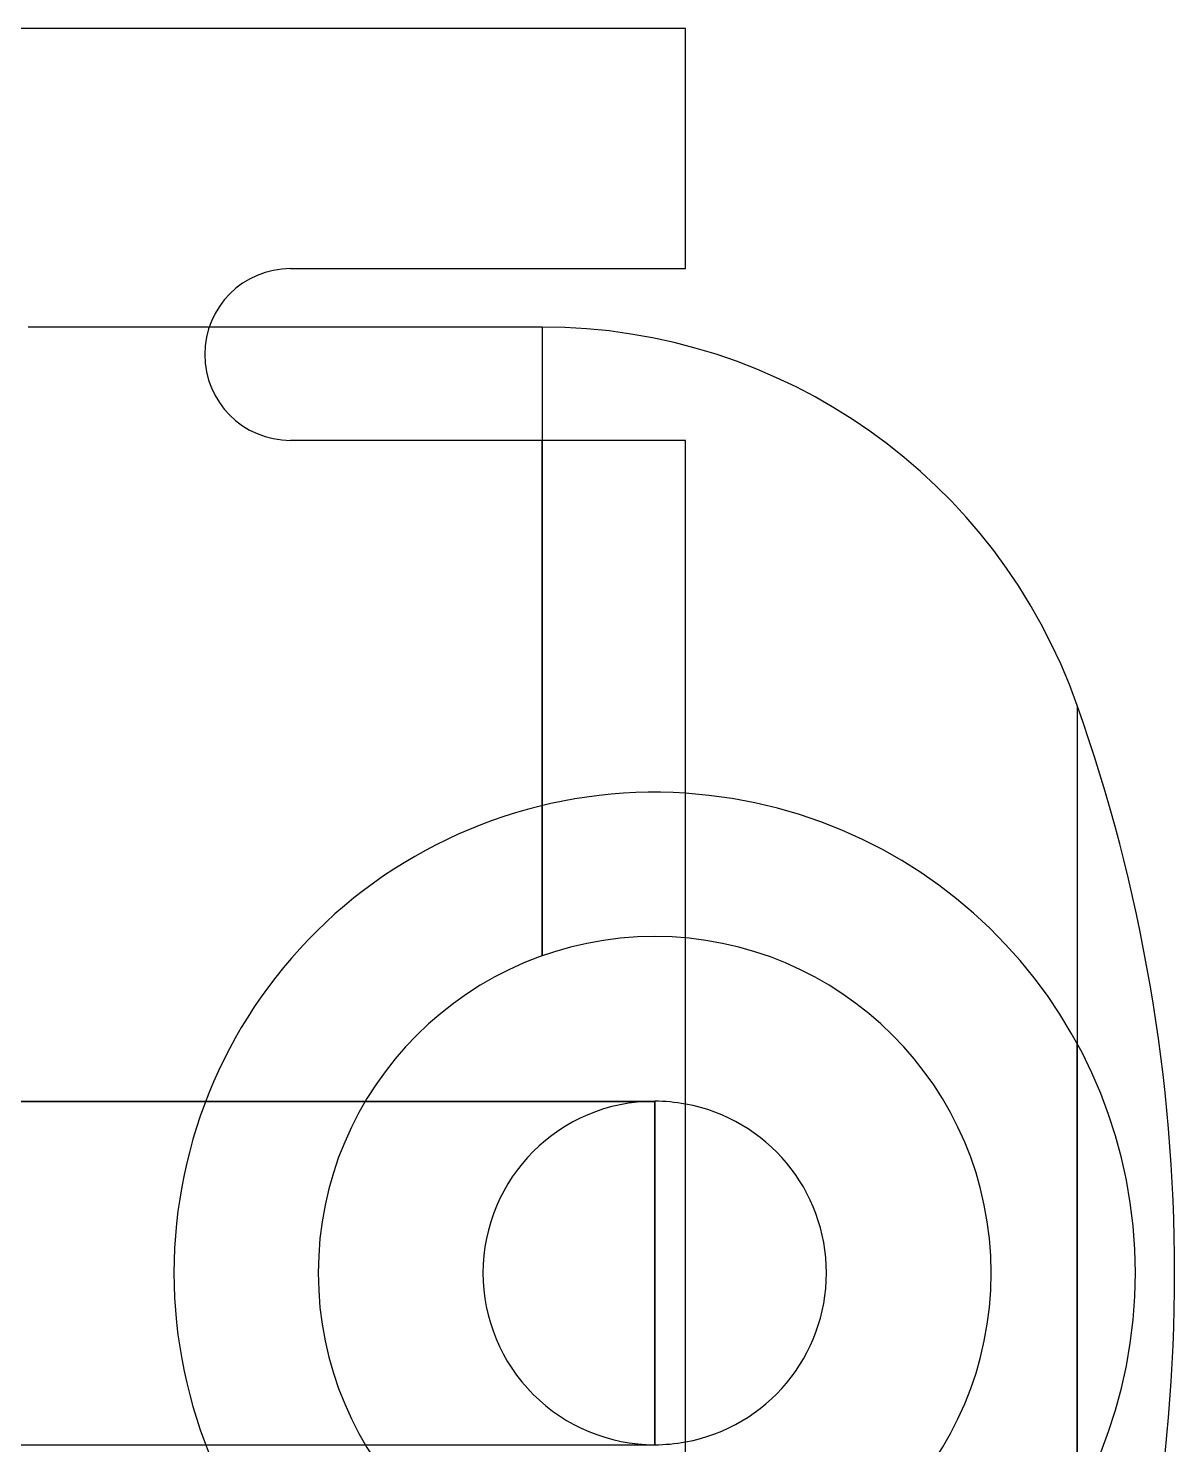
# Model space of a CAD drawing. Header units: millimetres. Extents: x -82 to 282, y -200 to 45.
# Drawn here: x 175.8 to 281.8, y -100.8 to 30.2 of the extents above; entities that cross this region are included whole.
import ezdxf

# ---------------------------------------------------------------- set-up
doc = ezdxf.new("R2010")
doc.units = ezdxf.units.MM
doc.layers.add('MAIN-1', color=7, linetype='Continuous')
doc.layers.add('MAIN-2', color=7, linetype='Continuous')

msp = doc.modelspace()

# ---------------------------------------------------------------- linework, layer by layer
at = {"layer": 'MAIN-1'}
for p, q in [((236.54, 30.16), (-36.51, 30.16)), ((236.54, 7.94), (236.54, 30.16)), ((200.03, 7.94), (236.54, 7.94)), ((223.3, 2.54), (192.5, 2.54)), ((223.3, 2.54), (223.3, -7.94)), ((236.54, -7.94), (200.03, -7.94)), ((236.54, -161.93), (236.54, -7.94)), ((272.78, -32.45), (272.78, -63.75))]:
    msp.add_line(p, q, dxfattribs=at)
for centre, radius, start, end in [((200.03, 0), 7.94, 90, 270), ((223.3, -49.94), 52.48, 19.4712, 90), ((124.33, -84.93), 157.45, 0, 19.4712), ((233.7, -84.93), 44.45, 0, 86.3347), ((233.7, -84.93), 15.88, 0, 79.6885), ((233.7, -84.93), 15.88, 280.3115, 0), ((233.7, -84.93), 44.45, 273.6653, 0), ((124.33, -84.93), 157.45, 340.5288, 0)]:
    msp.add_arc(centre, radius, start, end, dxfattribs=at)
at = {"layer": 'MAIN-2'}
for p, q in [((236.54, 30.16), (236.54, 30.16)), ((200.03, 7.94), (200.03, 7.94)), ((236.54, 7.94), (236.54, 7.94)), ((192.5, 2.54), (175.78, 2.54)), ((223.3, 2.54), (223.3, -55.61)), ((200.03, -7.94), (200.03, -7.94)), ((223.3, -55.61), (223.3, -7.94)), ((236.54, -7.94), (236.54, -7.94)), ((272.78, -32.45), (272.78, -84.93)), ((272.78, -84.93), (272.78, -63.75)), ((233.7, -69.06), (115.89, -69.06)), ((115.89, -69.06), (233.7, -69.06)), ((233.7, -69.06), (233.7, -84.93)), ((233.7, -84.93), (233.7, -69.06)), ((233.7, -84.93), (233.7, -100.81)), ((233.7, -100.81), (233.7, -84.93)), ((272.78, -84.93), (272.78, -137.41)), ((272.78, -106.11), (272.78, -84.93)), ((-33.67, -100.81), (233.7, -100.81))]:
    msp.add_line(p, q, dxfattribs=at)
for radius, start, end in [(44.45, 86.3347, 180), (31.11, 0, 180), (15.88, 79.6885, 90), (44.45, 180, 273.6653), (31.11, 180, 0), (15.88, 270, 280.3115)]:
    msp.add_arc((233.7, -84.93), radius, start, end, dxfattribs=at)
for start_param, end_param in [(0, 1.570796), (1.570796, 3.141593)]:
    msp.add_ellipse((233.7, -84.93), major_axis=(0, 15.88), ratio=1, start_param=start_param, end_param=end_param, dxfattribs=at)

doc.saveas('drawing.dxf')
